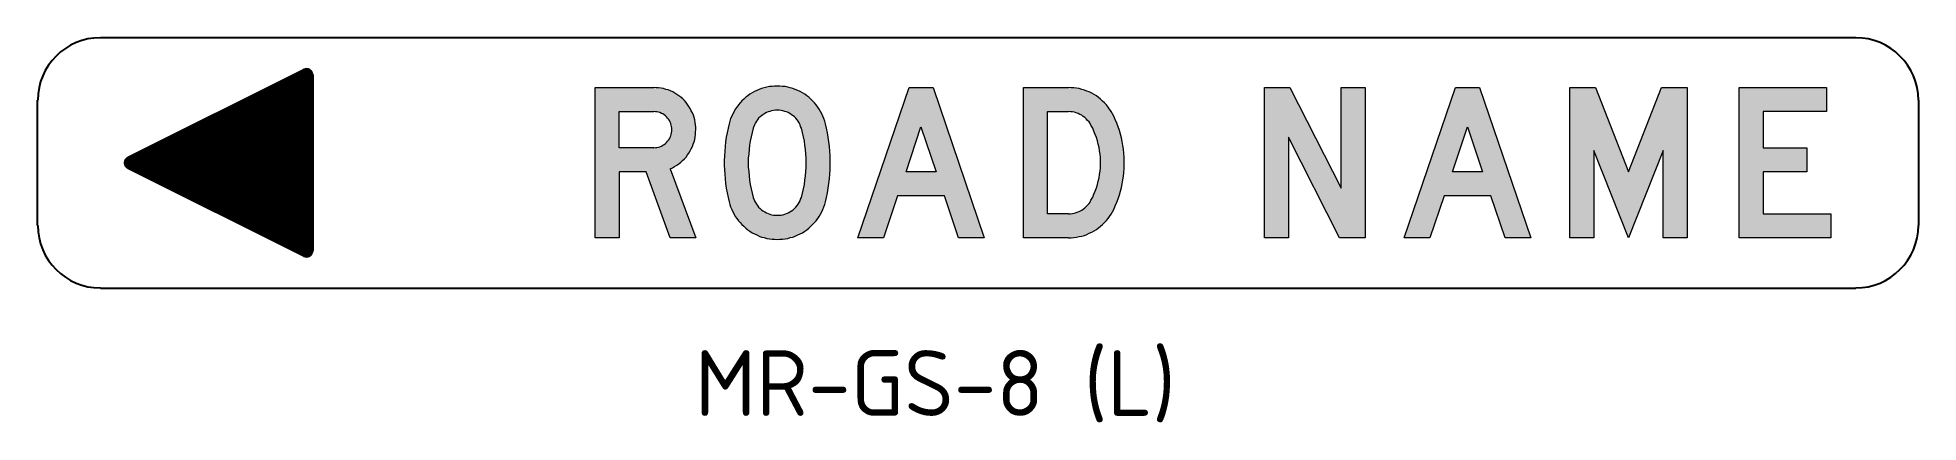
# Model space of a CAD drawing. Extents: x 201 to 301, y 200 to 220.
import ezdxf

# ---------------------------------------------------------------- set-up
doc = ezdxf.new("R2010")
doc.units = 0
doc.header["$LTSCALE"] = 12
doc.header["$MEASUREMENT"] = 0
doc.layers.get('0').update_dxf_attribs({"linetype": 'CONTINUOUS'})
for name, color, linetype in [('L25', 1, 'CONTINUOUS'), ('L35', 3, 'CONTINUOUS'), ('T35', 3, 'CONTINUOUS')]:
    doc.layers.add(name, color=color, linetype=linetype)
doc.styles.add('ISO', font='ISO3098B')

# ---------------------------------------------------------------- blocks, each defined once
blk = doc.blocks.new('*X2')
at = {"color": 0}
for p, q in [((336.1, 305.1), (421.1, 390.2)), ((336.7, 304.8), (422.9, 391.1)), ((337.2, 304.5), (424.7, 392)), ((337.8, 304.2), (426.4, 392.9)), ((338.4, 304), (428.2, 393.7)), ((339, 303.7), (430, 394.6)), ((339.6, 303.4), (431.7, 395.5)), ((340.2, 303.1), (433.5, 396.4)), ((340.8, 302.8), (435.3, 397.3)), ((341.4, 302.5), (437.1, 398.2)), ((342, 302.2), (438.8, 399)), ((342.6, 301.9), (440.6, 399.9)), ((343.1, 301.6), (442.4, 400.8)), ((343.7, 301.3), (443.7, 401.3)), ((344.3, 301), (444.7, 401.4)), ((344.9, 300.7), (445.5, 401.3)), ((345.5, 300.4), (446.2, 401.2)), ((346.1, 300.1), (446.9, 400.9)), ((346.7, 299.8), (447.4, 400.6)), ((347.3, 299.5), (447.9, 400.2)), ((347.9, 299.2), (448.4, 399.8)), ((348.4, 298.9), (448.8, 399.3)), ((349, 298.7), (449.1, 398.7)), ((349.6, 298.4), (449.4, 398.1)), ((350.2, 298.1), (449.6, 397.5)), ((350.8, 297.8), (449.7, 396.7)), ((351.4, 297.5), (449.7, 395.8)), ((352, 297.2), (449.7, 394.9)), ((352.6, 296.9), (449.7, 394)), ((353.2, 296.6), (449.7, 393.1)), ((353.7, 296.3), (449.7, 392.3)), ((354.3, 296), (449.7, 391.4)), ((354.9, 295.7), (449.7, 390.5)), ((326.1, 310.1), (391.1, 375.2)), ((326.6, 309.8), (392.9, 376.1)), ((327.2, 309.6), (394.6, 376.9)), ((327.8, 309.3), (396.4, 377.8)), ((328.4, 309), (398.2, 378.7)), ((329, 308.7), (399.9, 379.6)), ((329.6, 308.4), (401.7, 380.5)), ((330.2, 308.1), (403.5, 381.4)), ((330.8, 307.8), (405.2, 382.3)), ((331.4, 307.5), (407, 383.1)), ((331.9, 307.2), (408.8, 384)), ((332.5, 306.9), (410.5, 384.9)), ((333.1, 306.6), (412.3, 385.8)), ((333.7, 306.3), (414.1, 386.7)), ((334.3, 306), (415.8, 387.6)), ((334.9, 305.7), (417.6, 388.4)), ((335.5, 305.4), (419.4, 389.3)), ((355.5, 295.4), (449.7, 389.6)), ((356.1, 295.1), (449.7, 388.7)), ((356.7, 294.8), (449.7, 387.8)), ((357.3, 294.5), (449.7, 387)), ((357.9, 294.2), (449.7, 386.1)), ((358.5, 293.9), (449.7, 385.2)), ((359, 293.6), (449.7, 384.3)), ((359.6, 293.3), (449.7, 383.4)), ((360.2, 293.1), (449.7, 382.5)), ((360.8, 292.8), (449.7, 381.7)), ((361.4, 292.5), (449.7, 380.8)), ((362, 292.2), (449.7, 379.9)), ((362.6, 291.9), (449.7, 379)), ((363.2, 291.6), (449.7, 378.1)), ((363.8, 291.3), (449.7, 377.2)), ((364.4, 291), (449.7, 376.4)), ((364.9, 290.7), (449.7, 375.5)), ((316, 315.2), (361, 360.2)), ((316.6, 314.9), (362.8, 361)), ((317.2, 314.6), (364.6, 361.9)), ((317.8, 314.3), (366.3, 362.8)), ((318.4, 314), (368.1, 363.7)), ((319, 313.7), (369.9, 364.6)), ((319.6, 313.4), (371.6, 365.5)), ((320.2, 313.1), (373.4, 366.3)), ((320.7, 312.8), (375.2, 367.2)), ((321.3, 312.5), (376.9, 368.1)), ((321.9, 312.2), (378.7, 369)), ((322.5, 311.9), (380.5, 369.9)), ((323.1, 311.6), (382.3, 370.8)), ((323.7, 311.3), (384, 371.6)), ((324.3, 311), (385.8, 372.5)), ((324.9, 310.7), (387.6, 373.4)), ((325.5, 310.4), (389.3, 374.3)), ((365.5, 290.4), (449.7, 374.6)), ((366.1, 290.1), (449.7, 373.7)), ((366.7, 289.8), (449.7, 372.8)), ((367.3, 289.5), (449.7, 371.9)), ((367.9, 289.2), (449.7, 371)), ((368.5, 288.9), (449.7, 370.2)), ((369.1, 288.6), (449.7, 369.3)), ((369.7, 288.3), (449.7, 368.4)), ((370.2, 288), (449.7, 367.5)), ((370.8, 287.7), (449.7, 366.6)), ((371.4, 287.5), (449.7, 365.7)), ((372, 287.2), (449.7, 364.9)), ((372.6, 286.9), (449.7, 364)), ((373.2, 286.6), (449.7, 363.1)), ((373.8, 286.3), (449.7, 362.2)), ((374.4, 286), (449.7, 361.3)), ((375, 285.7), (449.7, 360.4)), ((306, 320.2), (331, 345.1)), ((306.6, 319.9), (332.8, 346)), ((307.2, 319.6), (334.5, 346.9)), ((307.8, 319.3), (336.3, 347.8)), ((308.4, 319), (338.1, 348.7)), ((309, 318.7), (339.8, 349.5)), ((309.6, 318.4), (341.6, 350.4)), ((310.1, 318.1), (343.4, 351.3)), ((310.7, 317.8), (345.1, 352.2)), ((311.3, 317.5), (346.9, 353.1)), ((311.9, 317.2), (348.7, 354)), ((312.5, 316.9), (350.4, 354.9)), ((313.1, 316.6), (352.2, 355.7)), ((313.7, 316.3), (354, 356.6)), ((314.3, 316), (355.7, 357.5)), ((314.9, 315.7), (357.5, 358.4)), ((315.4, 315.4), (359.3, 359.3)), ((375.5, 285.4), (449.7, 359.6)), ((376.1, 285.1), (449.7, 358.7)), ((376.7, 284.8), (449.7, 357.8)), ((377.3, 284.5), (449.7, 356.9)), ((377.9, 284.2), (449.7, 356)), ((378.5, 283.9), (449.7, 355.1)), ((379.1, 283.6), (449.7, 354.3)), ((379.7, 283.3), (449.7, 353.4)), ((380.3, 283), (449.7, 352.5)), ((380.9, 282.7), (449.7, 351.6)), ((381.4, 282.4), (449.7, 350.7)), ((382, 282.2), (449.7, 349.8)), ((382.6, 281.9), (449.7, 348.9)), ((383.2, 281.6), (449.7, 348.1)), ((383.8, 281.3), (449.7, 347.2)), ((384.4, 281), (449.7, 346.3)), ((385, 280.7), (449.7, 345.4)), ((299.7, 326.2), (306.2, 332.8)), ((299.8, 325.4), (308, 333.6)), ((299.8, 327.2), (304.5, 331.9)), ((300, 324.7), (309.8, 334.5)), ((300.1, 328.4), (302.7, 331)), ((300.3, 324.1), (311.5, 335.4)), ((300.6, 323.6), (313.3, 336.3)), ((301, 323.1), (315.1, 337.2)), ((301.4, 322.6), (316.8, 338.1)), ((301.9, 322.3), (318.6, 338.9)), ((302.5, 321.9), (320.4, 339.8)), ((303.1, 321.6), (322.1, 340.7)), ((303.7, 321.3), (323.9, 341.6)), ((304.2, 321), (325.7, 342.5)), ((304.8, 320.7), (327.5, 343.4)), ((305.4, 320.5), (329.2, 344.2)), ((385.6, 280.4), (449.7, 344.5)), ((386.2, 280.1), (449.7, 343.6)), ((386.7, 279.8), (449.7, 342.8)), ((387.3, 279.5), (449.7, 341.9)), ((387.9, 279.2), (449.7, 341)), ((388.5, 278.9), (449.7, 340.1)), ((389.1, 278.6), (449.7, 339.2)), ((389.7, 278.3), (449.7, 338.3)), ((390.3, 278), (449.7, 337.5)), ((390.9, 277.7), (449.7, 336.6)), ((391.5, 277.4), (449.7, 335.7)), ((392, 277.1), (449.7, 334.8)), ((392.6, 276.8), (449.7, 333.9)), ((393.2, 276.6), (449.7, 333)), ((393.8, 276.3), (449.7, 332.2)), ((394.4, 276), (449.7, 331.3)), ((395, 275.7), (449.7, 330.4)), ((395.6, 275.4), (449.7, 329.5)), ((396.2, 275.1), (449.7, 328.6)), ((396.8, 274.8), (449.7, 327.7)), ((397.4, 274.5), (449.7, 326.9)), ((397.9, 274.2), (449.7, 326)), ((398.5, 273.9), (449.7, 325.1)), ((399.1, 273.6), (449.7, 324.2)), ((399.7, 273.3), (449.7, 323.3)), ((400.3, 273), (449.7, 322.4)), ((400.9, 272.7), (449.7, 321.5)), ((401.5, 272.4), (449.7, 320.7)), ((402.1, 272.1), (449.7, 319.8)), ((402.7, 271.8), (449.7, 318.9)), ((403.2, 271.5), (449.7, 318)), ((403.8, 271.3), (449.7, 317.1)), ((404.4, 271), (449.7, 316.2)), ((405, 270.7), (449.7, 315.4)), ((405.6, 270.4), (449.7, 314.5)), ((406.2, 270.1), (449.7, 313.6)), ((406.8, 269.8), (449.7, 312.7)), ((407.4, 269.5), (449.7, 311.8)), ((408, 269.2), (449.7, 310.9)), ((408.5, 268.9), (449.7, 310.1)), ((409.1, 268.6), (449.7, 309.2)), ((409.7, 268.3), (449.7, 308.3)), ((410.3, 268), (449.7, 307.4)), ((410.9, 267.7), (449.7, 306.5)), ((411.5, 267.4), (449.7, 305.6)), ((412.1, 267.1), (449.7, 304.8)), ((412.7, 266.8), (449.7, 303.9)), ((413.3, 266.5), (449.7, 303)), ((413.9, 266.2), (449.7, 302.1)), ((414.4, 265.9), (449.7, 301.2)), ((415, 265.7), (449.7, 300.3)), ((415.6, 265.4), (449.7, 299.5)), ((416.2, 265.1), (449.7, 298.6)), ((416.8, 264.8), (449.7, 297.7)), ((417.4, 264.5), (449.7, 296.8)), ((418, 264.2), (449.7, 295.9)), ((418.6, 263.9), (449.7, 295)), ((419.2, 263.6), (449.7, 294.1)), ((419.7, 263.3), (449.7, 293.3)), ((420.3, 263), (449.7, 292.4)), ((420.9, 262.7), (449.7, 291.5)), ((421.5, 262.4), (449.7, 290.6)), ((422.1, 262.1), (449.7, 289.7)), ((422.7, 261.8), (449.7, 288.8)), ((423.3, 261.5), (449.7, 288)), ((423.9, 261.2), (449.7, 287.1)), ((424.5, 260.9), (449.7, 286.2)), ((425, 260.6), (449.7, 285.3)), ((425.6, 260.3), (449.7, 284.4)), ((426.2, 260.1), (449.7, 283.5)), ((426.8, 259.8), (449.7, 282.7)), ((427.4, 259.5), (449.7, 281.8)), ((428, 259.2), (449.7, 280.9)), ((428.6, 258.9), (449.7, 280)), ((429.2, 258.6), (449.7, 279.1)), ((429.8, 258.3), (449.7, 278.2)), ((430.3, 258), (449.7, 277.4)), ((430.9, 257.7), (449.7, 276.5)), ((431.5, 257.4), (449.7, 275.6)), ((432.1, 257.1), (449.7, 274.7)), ((432.7, 256.8), (449.7, 273.8)), ((433.3, 256.5), (449.7, 272.9)), ((433.9, 256.2), (449.7, 272.1)), ((434.5, 255.9), (449.7, 271.2)), ((435.1, 255.6), (449.7, 270.3)), ((435.7, 255.3), (449.7, 269.4)), ((436.2, 255), (449.7, 268.5)), ((436.8, 254.8), (449.7, 267.6)), ((437.4, 254.5), (449.7, 266.7)), ((438, 254.2), (449.7, 265.9)), ((438.6, 253.9), (449.7, 265)), ((439.2, 253.6), (449.7, 264.1)), ((439.8, 253.3), (449.7, 263.2)), ((440.4, 253), (449.7, 262.3)), ((441, 252.7), (449.7, 261.4)), ((441.5, 252.4), (449.7, 260.6)), ((442.1, 252.1), (449.7, 259.7)), ((442.7, 251.8), (449.7, 258.8)), ((443.4, 251.6), (449.7, 257.9)), ((444.1, 251.4), (449.7, 257)), ((445, 251.4), (449.7, 256.1)), ((446, 251.6), (449.5, 255.1)), ((447.8, 252.5), (448.6, 253.3))]:
    blk.add_line(p, q, dxfattribs=at)
blk = doc.blocks.new('TRIARROW')
at = {"layer": 'L25'}
for p, q in [((2.8, 79.5), (142.8, 149.5)), ((150, 145), (150, 5)), ((142.8, 0.5), (2.8, 70.5))]:
    blk.add_line(p, q, dxfattribs=at)
for centre, start, end in [((145, 145), 0, 116.5651), ((5, 75), 116.5651, 243.4349), ((145, 5), 243.4349, 0)]:
    blk.add_arc(centre, 5, start, end, dxfattribs=at)
blk.add_blockref('*X2', (-299.7, -251.4), dxfattribs=at)
blk = doc.blocks.new('IBLK1')
at = {"layer": 'L35', "xscale": 0.066666666666667, "yscale": 0.066666666666667, "zscale": 0.066666666666667}
blk.add_blockref('TRIARROW', (0, 0), dxfattribs=at)

msp = doc.modelspace()

# ---------------------------------------------------------------- hatches: boundary and pattern name
at = {"layer": 'L25'}
h = msp.add_hatch(color=256, dxfattribs=at)
h.paths.add_polyline_path([(266.08, 217.4), (267.44, 217.4), (270.16, 212.04), (270.16, 217.4), (271.44, 217.4), (271.44, 209.4), (270.08, 209.4), (267.36, 214.76), (267.36, 209.4), (266.08, 209.4)])
h.paths.add_polyline_path([(277.68, 212.91), (276.08, 212.91), (276.88, 215.31)], flags=16)
h.paths.add_polyline_path([(273.52, 209.4), (276.24, 217.4), (277.52, 217.4), (280.24, 209.4), (278.88, 209.4), (278.12, 211.64), (275.64, 211.64), (274.88, 209.4)])
h.paths.add_polyline_path([(282.32, 217.4), (283.68, 217.4), (285.44, 212.91), (287.2, 217.4), (288.56, 217.4), (288.56, 209.4), (287.28, 209.4), (287.28, 214.04), (285.44, 209.4), (283.6, 214.04), (283.6, 209.4), (282.32, 209.4)])
h.paths.add_polyline_path([(291.32, 217.4), (295.96, 217.4), (295.96, 216.12), (292.6, 216.12), (292.6, 214.19), (294.93, 214.19), (294.93, 212.91), (292.6, 212.91), (292.6, 210.67), (296.2, 210.67), (296.2, 209.4), (291.32, 209.4)])
h.paths.add_polyline_path([(248.62, 212.91), (247.03, 212.91), (247.82, 215.31)], flags=16)
h.paths.add_polyline_path([(244.47, 209.4), (247.19, 217.4), (248.46, 217.4), (251.18, 209.4), (249.82, 209.4), (249.07, 211.64), (246.58, 211.64), (245.83, 209.4)])
h.paths.add_polyline_path([(233.61, 214.19), (231.77, 214.19), (231.77, 216.12), (233.61, 216.12), (233.7, 216.11), (233.78, 216.1), (233.86, 216.08), (233.94, 216.06), (234.02, 216.02), (234.1, 215.99), (234.16, 215.94), (234.23, 215.89), (234.29, 215.83), (234.35, 215.77), (234.4, 215.71), (234.45, 215.64), (234.48, 215.56), (234.52, 215.48), (234.54, 215.4), (234.56, 215.32), (234.57, 215.24), (234.57, 215.16), (234.57, 215.07), (234.56, 214.99), (234.54, 214.9), (234.52, 214.83), (234.48, 214.75), (234.45, 214.67), (234.4, 214.6), (234.35, 214.54), (234.29, 214.47), (234.23, 214.42), (234.16, 214.37), (234.1, 214.33), (234.02, 214.28), (233.94, 214.25), (233.86, 214.23), (233.78, 214.21), (233.7, 214.2)], flags=16)
h.paths.add_polyline_path([(234.49, 213.07), (235.85, 209.4), (234.49, 209.4), (233.21, 212.91), (231.77, 212.91), (231.77, 209.4), (230.49, 209.4), (230.49, 217.4), (233.61, 217.4), (233.74, 217.39), (233.87, 217.38), (234, 217.36), (234.13, 217.34), (234.25, 217.3), (234.38, 217.27), (234.5, 217.22), (234.62, 217.16), (234.73, 217.1), (234.84, 217.03), (234.95, 216.95), (235.05, 216.88), (235.15, 216.79), (235.24, 216.7), (235.33, 216.6), (235.41, 216.49), (235.48, 216.39), (235.55, 216.28), (235.61, 216.16), (235.67, 216.05), (235.72, 215.92), (235.76, 215.8), (235.79, 215.67), (235.82, 215.54), (235.84, 215.42), (235.85, 215.29), (235.85, 215.16), (235.84, 215.02), (235.83, 214.89), (235.82, 214.76), (235.79, 214.63), (235.76, 214.51), (235.71, 214.38), (235.67, 214.26), (235.61, 214.14), (235.55, 214.02), (235.48, 213.91), (235.41, 213.81), (235.33, 213.7), (235.24, 213.6), (235.14, 213.51), (235.05, 213.42), (234.94, 213.34), (234.84, 213.26), (234.72, 213.19), (234.61, 213.13)])
h.paths.add_polyline_path([(240.18, 216.19), (240.08, 216.19), (239.98, 216.18), (239.88, 216.16), (239.78, 216.13), (239.69, 216.1), (239.6, 216.06), (239.51, 216.01), (239.42, 215.95), (239.34, 215.89), (239.27, 215.83), (239.19, 215.76), (239.13, 215.68), (239.07, 215.6), (239.02, 215.51), (238.97, 215.42), (238.93, 215.33), (238.9, 215.24), (238.84, 215.01), (238.79, 214.78), (238.74, 214.55), (238.71, 214.33), (238.68, 214.1), (238.66, 213.86), (238.64, 213.63), (238.64, 213.4), (238.64, 213.16), (238.66, 212.93), (238.68, 212.7), (238.71, 212.47), (238.74, 212.24), (238.79, 212.01), (238.84, 211.78), (238.9, 211.55), (238.93, 211.46), (238.97, 211.37), (239.02, 211.28), (239.07, 211.19), (239.13, 211.11), (239.19, 211.03), (239.27, 210.96), (239.34, 210.89), (239.42, 210.83), (239.51, 210.78), (239.6, 210.73), (239.69, 210.69), (239.78, 210.66), (239.88, 210.63), (239.98, 210.61), (240.08, 210.6), (240.18, 210.6), (240.28, 210.6), (240.38, 210.61), (240.48, 210.63), (240.58, 210.66), (240.67, 210.69), (240.76, 210.73), (240.85, 210.78), (240.94, 210.83), (241.02, 210.89), (241.1, 210.96), (241.16, 211.03), (241.23, 211.11), (241.29, 211.19), (241.34, 211.28), (241.39, 211.37), (241.42, 211.46), (241.46, 211.55), (241.52, 211.78), (241.57, 212.01), (241.62, 212.24), (241.65, 212.47), (241.68, 212.7), (241.7, 212.93), (241.71, 213.16), (241.72, 213.4), (241.71, 213.63), (241.7, 213.86), (241.68, 214.1), (241.65, 214.33), (241.62, 214.55), (241.57, 214.78), (241.52, 215.01), (241.46, 215.24), (241.42, 215.33), (241.39, 215.42), (241.34, 215.51), (241.29, 215.6), (241.23, 215.68), (241.16, 215.76), (241.1, 215.83), (241.02, 215.89), (240.94, 215.95), (240.85, 216.01), (240.76, 216.06), (240.67, 216.1), (240.58, 216.13), (240.48, 216.16), (240.38, 216.18), (240.28, 216.19)], flags=16)
h.paths.add_polyline_path([(240.18, 217.47), (240.04, 217.47), (239.9, 217.46), (239.76, 217.45), (239.63, 217.42), (239.49, 217.39), (239.35, 217.35), (239.22, 217.3), (239.09, 217.24), (238.97, 217.18), (238.84, 217.12), (238.72, 217.04), (238.61, 216.96), (238.5, 216.88), (238.4, 216.78), (238.29, 216.69), (238.2, 216.58), (238.11, 216.47), (238.03, 216.36), (237.95, 216.24), (237.88, 216.12), (237.81, 216), (237.76, 215.87), (237.7, 215.75), (237.66, 215.61), (237.62, 215.47), (237.57, 215.23), (237.52, 214.99), (237.47, 214.75), (237.43, 214.51), (237.41, 214.26), (237.39, 214.01), (237.37, 213.77), (237.36, 213.52), (237.36, 213.27), (237.37, 213.02), (237.39, 212.78), (237.41, 212.53), (237.43, 212.29), (237.47, 212.04), (237.52, 211.8), (237.57, 211.55), (237.62, 211.31), (237.66, 211.18), (237.7, 211.05), (237.76, 210.91), (237.81, 210.79), (237.88, 210.66), (237.95, 210.54), (238.03, 210.43), (238.11, 210.31), (238.2, 210.21), (238.29, 210.11), (238.4, 210.01), (238.5, 209.91), (238.61, 209.83), (238.72, 209.75), (238.84, 209.67), (238.97, 209.61), (239.09, 209.55), (239.22, 209.49), (239.35, 209.44), (239.49, 209.41), (239.63, 209.37), (239.76, 209.35), (239.9, 209.33), (240.04, 209.32), (240.18, 209.31), (240.32, 209.32), (240.46, 209.33), (240.6, 209.35), (240.74, 209.37), (240.87, 209.41), (241.01, 209.44), (241.14, 209.49), (241.27, 209.55), (241.39, 209.61), (241.52, 209.67), (241.64, 209.75), (241.75, 209.83), (241.86, 209.91), (241.97, 210.01), (242.06, 210.11), (242.16, 210.21), (242.25, 210.31), (242.34, 210.43), (242.41, 210.54), (242.48, 210.66), (242.55, 210.79), (242.61, 210.91), (242.66, 211.05), (242.7, 211.18), (242.74, 211.31), (242.8, 211.55), (242.85, 211.8), (242.89, 212.04), (242.93, 212.29), (242.95, 212.53), (242.98, 212.78), (242.99, 213.02), (243, 213.27), (243, 213.52), (242.99, 213.77), (242.98, 214.01), (242.95, 214.26), (242.93, 214.51), (242.89, 214.75), (242.85, 214.99), (242.8, 215.23), (242.74, 215.47), (242.7, 215.61), (242.66, 215.75), (242.61, 215.87), (242.55, 216), (242.48, 216.12), (242.41, 216.24), (242.34, 216.36), (242.25, 216.47), (242.16, 216.58), (242.06, 216.69), (241.97, 216.78), (241.86, 216.88), (241.75, 216.96), (241.64, 217.04), (241.52, 217.12), (241.39, 217.18), (241.27, 217.24), (241.14, 217.3), (241.01, 217.35), (240.87, 217.39), (240.74, 217.42), (240.6, 217.45), (240.46, 217.46), (240.32, 217.47)])
h.paths.add_polyline_path([(255.67, 210.67), (254.55, 210.67), (254.55, 216.12), (255.67, 216.12), (255.77, 216.11), (255.88, 216.1), (255.98, 216.08), (256.08, 216.05), (256.18, 216.01), (256.27, 215.97), (256.37, 215.92), (256.45, 215.86), (256.54, 215.8), (256.61, 215.73), (256.68, 215.65), (256.76, 215.57), (256.82, 215.48), (256.86, 215.4), (256.95, 215.23), (257.02, 215.07), (257.09, 214.9), (257.15, 214.73), (257.21, 214.56), (257.25, 214.39), (257.29, 214.2), (257.32, 214.02), (257.35, 213.85), (257.36, 213.67), (257.37, 213.48), (257.37, 213.3), (257.36, 213.12), (257.35, 212.94), (257.32, 212.76), (257.29, 212.59), (257.25, 212.41), (257.21, 212.23), (257.15, 212.06), (257.09, 211.89), (257.02, 211.72), (256.95, 211.56), (256.86, 211.4), (256.82, 211.3), (256.76, 211.22), (256.68, 211.14), (256.61, 211.06), (256.54, 210.99), (256.45, 210.93), (256.37, 210.87), (256.27, 210.82), (256.18, 210.78), (256.08, 210.74), (255.98, 210.71), (255.88, 210.69), (255.77, 210.68)], flags=16)
h.paths.add_polyline_path([(255.67, 209.4), (253.27, 209.4), (253.27, 217.4), (255.67, 217.4), (255.81, 217.39), (255.95, 217.38), (256.09, 217.36), (256.24, 217.34), (256.37, 217.3), (256.51, 217.26), (256.64, 217.21), (256.77, 217.16), (256.9, 217.09), (257.03, 217.02), (257.15, 216.95), (257.26, 216.86), (257.37, 216.77), (257.48, 216.68), (257.58, 216.58), (257.68, 216.47), (257.77, 216.36), (257.85, 216.25), (257.93, 216.13), (258, 216), (258.07, 215.88), (258.15, 215.69), (258.23, 215.5), (258.3, 215.31), (258.37, 215.11), (258.43, 214.92), (258.48, 214.72), (258.52, 214.52), (258.56, 214.31), (258.59, 214.11), (258.61, 213.91), (258.62, 213.7), (258.63, 213.5), (258.63, 213.29), (258.62, 213.09), (258.61, 212.88), (258.59, 212.68), (258.56, 212.48), (258.52, 212.28), (258.48, 212.07), (258.43, 211.88), (258.37, 211.68), (258.3, 211.48), (258.23, 211.29), (258.15, 211.1), (258.07, 210.91), (258, 210.79), (257.93, 210.66), (257.85, 210.54), (257.77, 210.43), (257.68, 210.32), (257.58, 210.21), (257.48, 210.11), (257.37, 210.02), (257.26, 209.93), (257.15, 209.84), (257.03, 209.77), (256.9, 209.7), (256.77, 209.64), (256.64, 209.58), (256.51, 209.53), (256.37, 209.49), (256.24, 209.46), (256.09, 209.43), (255.95, 209.41), (255.81, 209.4)])

# ---------------------------------------------------------------- linework, layer by layer
at = {"color": 3, "lineweight": 0}
for points in [[(230.49, 217.4), (233.61, 217.4)], [(234.49, 213.07), (235.85, 209.4), (234.49, 209.4), (233.21, 212.91), (231.77, 212.91), (231.77, 209.4), (230.49, 209.4), (230.49, 217.4)], [(235.85, 215.16), (235.85, 215.29), (235.84, 215.42), (235.82, 215.54), (235.79, 215.67), (235.76, 215.8), (235.72, 215.92), (235.67, 216.05), (235.61, 216.16), (235.55, 216.28), (235.48, 216.39), (235.41, 216.49), (235.33, 216.6), (235.24, 216.7), (235.15, 216.79), (235.05, 216.88), (234.95, 216.95), (234.84, 217.03), (234.73, 217.1), (234.62, 217.16), (234.5, 217.22), (234.38, 217.27), (234.25, 217.3), (234.13, 217.34), (234, 217.36), (233.87, 217.38), (233.74, 217.39), (233.61, 217.4)], [(240.18, 217.47), (240.04, 217.47), (239.9, 217.46), (239.76, 217.45), (239.63, 217.42), (239.49, 217.39), (239.35, 217.35), (239.22, 217.3), (239.09, 217.24), (238.97, 217.18), (238.84, 217.12), (238.72, 217.04), (238.61, 216.96), (238.5, 216.88), (238.4, 216.78), (238.29, 216.69), (238.2, 216.58), (238.11, 216.47), (238.03, 216.36), (237.95, 216.24), (237.88, 216.12), (237.81, 216), (237.76, 215.87), (237.7, 215.75), (237.66, 215.61), (237.62, 215.47)], [(242.74, 215.47), (242.7, 215.61), (242.66, 215.75), (242.61, 215.87), (242.55, 216), (242.48, 216.12), (242.41, 216.24), (242.34, 216.36), (242.25, 216.47), (242.16, 216.58), (242.06, 216.69), (241.97, 216.78), (241.86, 216.88), (241.75, 216.96), (241.64, 217.04), (241.52, 217.12), (241.39, 217.18), (241.27, 217.24), (241.14, 217.3), (241.01, 217.35), (240.87, 217.39), (240.74, 217.42), (240.6, 217.45), (240.46, 217.46), (240.32, 217.47), (240.18, 217.47)], [(244.47, 209.4), (247.19, 217.4), (248.46, 217.4), (251.18, 209.4), (249.82, 209.4), (249.07, 211.64), (246.58, 211.64), (245.83, 209.4), (244.47, 209.4), (244.47, 209.4)], [(253.27, 217.4), (255.67, 217.4)], [(255.67, 209.4), (253.27, 209.4), (253.27, 217.4)], [(258.07, 215.88), (258, 216), (257.93, 216.13), (257.85, 216.25), (257.77, 216.36), (257.68, 216.47), (257.58, 216.58), (257.48, 216.68), (257.37, 216.77), (257.26, 216.86), (257.15, 216.95), (257.03, 217.02), (256.9, 217.09), (256.77, 217.16), (256.64, 217.21), (256.51, 217.26), (256.37, 217.3), (256.24, 217.34), (256.09, 217.36), (255.95, 217.38), (255.81, 217.39), (255.67, 217.4)], [(266.08, 217.4), (267.44, 217.4), (270.16, 212.04), (270.16, 217.4), (271.44, 217.4), (271.44, 209.4), (270.08, 209.4), (267.36, 214.76), (267.36, 209.4), (266.08, 209.4), (266.08, 217.4), (266.08, 217.4)], [(273.52, 209.4), (276.24, 217.4), (277.52, 217.4), (280.24, 209.4), (278.88, 209.4), (278.12, 211.64), (275.64, 211.64), (274.88, 209.4), (273.52, 209.4), (273.52, 209.4)], [(282.32, 217.4), (283.68, 217.4), (285.44, 212.91), (287.2, 217.4), (288.56, 217.4), (288.56, 209.4), (287.28, 209.4), (287.28, 214.04), (285.44, 209.4), (283.6, 214.04), (283.6, 209.4), (282.32, 209.4), (282.32, 217.4), (282.32, 217.4)], [(291.32, 217.4), (295.96, 217.4), (295.96, 216.12), (292.6, 216.12), (292.6, 214.19), (294.93, 214.19), (294.93, 212.91), (292.6, 212.91), (292.6, 210.67), (296.2, 210.67), (296.2, 209.4), (291.32, 209.4), (291.32, 217.4), (291.32, 217.4)], [(231.77, 216.12), (233.61, 216.12)], [(233.61, 214.19), (231.77, 214.19), (231.77, 216.12)], [(234.57, 215.16), (234.57, 215.24), (234.56, 215.32), (234.54, 215.4), (234.52, 215.48), (234.48, 215.56), (234.45, 215.64), (234.4, 215.71), (234.35, 215.77), (234.29, 215.83), (234.23, 215.89), (234.16, 215.94), (234.1, 215.99), (234.02, 216.02), (233.94, 216.06), (233.86, 216.08), (233.78, 216.1), (233.7, 216.11), (233.61, 216.12)], [(240.18, 216.19), (240.08, 216.19), (239.98, 216.18), (239.88, 216.16), (239.78, 216.13), (239.69, 216.1), (239.6, 216.06), (239.51, 216.01), (239.42, 215.95), (239.34, 215.89), (239.27, 215.83), (239.19, 215.76), (239.13, 215.68), (239.07, 215.6), (239.02, 215.51), (238.97, 215.42), (238.93, 215.33), (238.9, 215.24)], [(241.46, 215.24), (241.42, 215.33), (241.39, 215.42), (241.34, 215.51), (241.29, 215.6), (241.23, 215.68), (241.16, 215.76), (241.1, 215.83), (241.02, 215.89), (240.94, 215.95), (240.85, 216.01), (240.76, 216.06), (240.67, 216.1), (240.58, 216.13), (240.48, 216.16), (240.38, 216.18), (240.28, 216.19), (240.18, 216.19)], [(254.55, 216.12), (255.67, 216.12)], [(255.67, 210.67), (254.55, 210.67), (254.55, 216.12)], [(256.86, 215.4), (256.82, 215.48), (256.76, 215.57), (256.68, 215.65), (256.61, 215.73), (256.54, 215.8), (256.45, 215.86), (256.37, 215.92), (256.27, 215.97), (256.18, 216.01), (256.08, 216.05), (255.98, 216.08), (255.88, 216.1), (255.77, 216.11), (255.67, 216.12)], [(233.61, 214.19), (233.7, 214.2), (233.78, 214.21), (233.86, 214.23), (233.94, 214.25), (234.02, 214.28), (234.1, 214.33), (234.16, 214.37), (234.23, 214.42), (234.29, 214.47), (234.35, 214.54), (234.4, 214.6), (234.45, 214.67), (234.48, 214.75), (234.52, 214.83), (234.54, 214.9), (234.56, 214.99), (234.57, 215.07), (234.57, 215.16)], [(234.49, 213.07), (234.61, 213.13), (234.72, 213.19), (234.84, 213.26), (234.94, 213.34), (235.05, 213.42), (235.14, 213.51), (235.24, 213.6), (235.33, 213.7), (235.41, 213.81), (235.48, 213.91), (235.55, 214.02), (235.61, 214.14), (235.67, 214.26), (235.71, 214.38), (235.76, 214.51), (235.79, 214.63), (235.82, 214.76), (235.83, 214.89), (235.84, 215.02), (235.85, 215.16)], [(237.62, 215.47), (237.57, 215.23), (237.52, 214.99), (237.47, 214.75), (237.43, 214.51), (237.41, 214.26), (237.39, 214.01), (237.37, 213.77), (237.36, 213.52), (237.36, 213.27), (237.37, 213.02), (237.39, 212.78), (237.41, 212.53), (237.43, 212.29), (237.47, 212.04), (237.52, 211.8), (237.57, 211.55), (237.62, 211.31)], [(238.9, 215.24), (238.84, 215.01), (238.79, 214.78), (238.74, 214.55), (238.71, 214.33), (238.68, 214.1), (238.66, 213.86), (238.64, 213.63), (238.64, 213.4), (238.64, 213.16), (238.66, 212.93), (238.68, 212.7), (238.71, 212.47), (238.74, 212.24), (238.79, 212.01), (238.84, 211.78), (238.9, 211.55)], [(241.46, 211.55), (241.52, 211.78), (241.57, 212.01), (241.62, 212.24), (241.65, 212.47), (241.68, 212.7), (241.7, 212.93), (241.71, 213.16), (241.72, 213.4), (241.71, 213.63), (241.7, 213.86), (241.68, 214.1), (241.65, 214.33), (241.62, 214.55), (241.57, 214.78), (241.52, 215.01), (241.46, 215.24)], [(242.74, 211.31), (242.8, 211.55), (242.85, 211.8), (242.89, 212.04), (242.93, 212.29), (242.95, 212.53), (242.98, 212.78), (242.99, 213.02), (243, 213.27), (243, 213.52), (242.99, 213.77), (242.98, 214.01), (242.95, 214.26), (242.93, 214.51), (242.89, 214.75), (242.85, 214.99), (242.8, 215.23), (242.74, 215.47)], [(248.62, 212.91), (247.03, 212.91), (247.82, 215.31), (248.62, 212.91), (248.62, 212.91)], [(256.86, 211.4), (256.95, 211.56), (257.02, 211.72), (257.09, 211.89), (257.15, 212.06), (257.21, 212.23), (257.25, 212.41), (257.29, 212.59), (257.32, 212.76), (257.35, 212.94), (257.36, 213.12), (257.37, 213.3), (257.37, 213.48), (257.36, 213.67), (257.35, 213.85), (257.32, 214.02), (257.29, 214.2), (257.25, 214.39), (257.21, 214.56), (257.15, 214.73), (257.09, 214.9), (257.02, 215.07), (256.95, 215.23), (256.86, 215.4)], [(258.07, 210.91), (258.15, 211.1), (258.23, 211.29), (258.3, 211.48), (258.37, 211.68), (258.43, 211.88), (258.48, 212.07), (258.52, 212.28), (258.56, 212.48), (258.59, 212.68), (258.61, 212.88), (258.62, 213.09), (258.63, 213.29), (258.63, 213.5), (258.62, 213.7), (258.61, 213.91), (258.59, 214.11), (258.56, 214.31), (258.52, 214.52), (258.48, 214.72), (258.43, 214.92), (258.37, 215.11), (258.3, 215.31), (258.23, 215.5), (258.15, 215.69), (258.07, 215.88)], [(277.68, 212.91), (276.08, 212.91), (276.88, 215.31), (277.68, 212.91), (277.68, 212.91)], [(237.62, 211.31), (237.66, 211.18), (237.7, 211.05), (237.76, 210.91), (237.81, 210.79), (237.88, 210.66), (237.95, 210.54), (238.03, 210.43), (238.11, 210.31), (238.2, 210.21), (238.29, 210.11), (238.4, 210.01), (238.5, 209.91), (238.61, 209.83), (238.72, 209.75), (238.84, 209.67), (238.97, 209.61), (239.09, 209.55), (239.22, 209.49), (239.35, 209.44), (239.49, 209.41), (239.63, 209.37), (239.76, 209.35), (239.9, 209.33), (240.04, 209.32), (240.18, 209.31)], [(238.9, 211.55), (238.93, 211.46), (238.97, 211.37), (239.02, 211.28), (239.07, 211.19), (239.13, 211.11), (239.19, 211.03), (239.27, 210.96), (239.34, 210.89), (239.42, 210.83), (239.51, 210.78), (239.6, 210.73), (239.69, 210.69), (239.78, 210.66), (239.88, 210.63), (239.98, 210.61), (240.08, 210.6), (240.18, 210.6)], [(240.18, 210.6), (240.28, 210.6), (240.38, 210.61), (240.48, 210.63), (240.58, 210.66), (240.67, 210.69), (240.76, 210.73), (240.85, 210.78), (240.94, 210.83), (241.02, 210.89), (241.1, 210.96), (241.16, 211.03), (241.23, 211.11), (241.29, 211.19), (241.34, 211.28), (241.39, 211.37), (241.42, 211.46), (241.46, 211.55)], [(240.18, 209.31), (240.32, 209.32), (240.46, 209.33), (240.6, 209.35), (240.74, 209.37), (240.87, 209.41), (241.01, 209.44), (241.14, 209.49), (241.27, 209.55), (241.39, 209.61), (241.52, 209.67), (241.64, 209.75), (241.75, 209.83), (241.86, 209.91), (241.97, 210.01), (242.06, 210.11), (242.16, 210.21), (242.25, 210.31), (242.34, 210.43), (242.41, 210.54), (242.48, 210.66), (242.55, 210.79), (242.61, 210.91), (242.66, 211.05), (242.7, 211.18), (242.74, 211.31)], [(255.67, 210.67), (255.77, 210.68), (255.88, 210.69), (255.98, 210.71), (256.08, 210.74), (256.18, 210.78), (256.27, 210.82), (256.37, 210.87), (256.45, 210.93), (256.54, 210.99), (256.61, 211.06), (256.68, 211.14), (256.76, 211.22), (256.82, 211.3), (256.86, 211.4)], [(255.67, 209.4), (255.81, 209.4), (255.95, 209.41), (256.09, 209.43), (256.24, 209.46), (256.37, 209.49), (256.51, 209.53), (256.64, 209.58), (256.77, 209.64), (256.9, 209.7), (257.03, 209.77), (257.15, 209.84), (257.26, 209.93), (257.37, 210.02), (257.48, 210.11), (257.58, 210.21), (257.68, 210.32), (257.77, 210.43), (257.85, 210.54), (257.93, 210.66), (258, 210.79), (258.07, 210.91)]]:
    msp.add_lwpolyline(points, dxfattribs=at)
at = {"layer": 'L35'}
for p, q in [((204.19, 220.06), (297.52, 220.06)), ((200.85, 210.06), (200.85, 216.72)), ((300.85, 216.72), (300.85, 210.06)), ((204.19, 206.72), (297.52, 206.72))]:
    msp.add_line(p, q, dxfattribs=at)
for centre, start, end in [((204.19, 216.72), 90, 180), ((297.52, 216.72), 0, 90), ((204.19, 210.06), 180, 270), ((297.52, 210.06), 270, 0)]:
    msp.add_arc(centre, 3.33, start, end, dxfattribs=at)

# ---------------------------------------------------------------- block references
msp.add_blockref('IBLK1', (205.48, 208.39), dxfattribs=at)

# ---------------------------------------------------------------- texts
at = {"layer": 'T35', "style": 'ISO'}
msp.add_text('MR-GS-8 (L)', height=3.5, dxfattribs=at).set_placement((235.8, 199.92))

doc.saveas('drawing.dxf')
